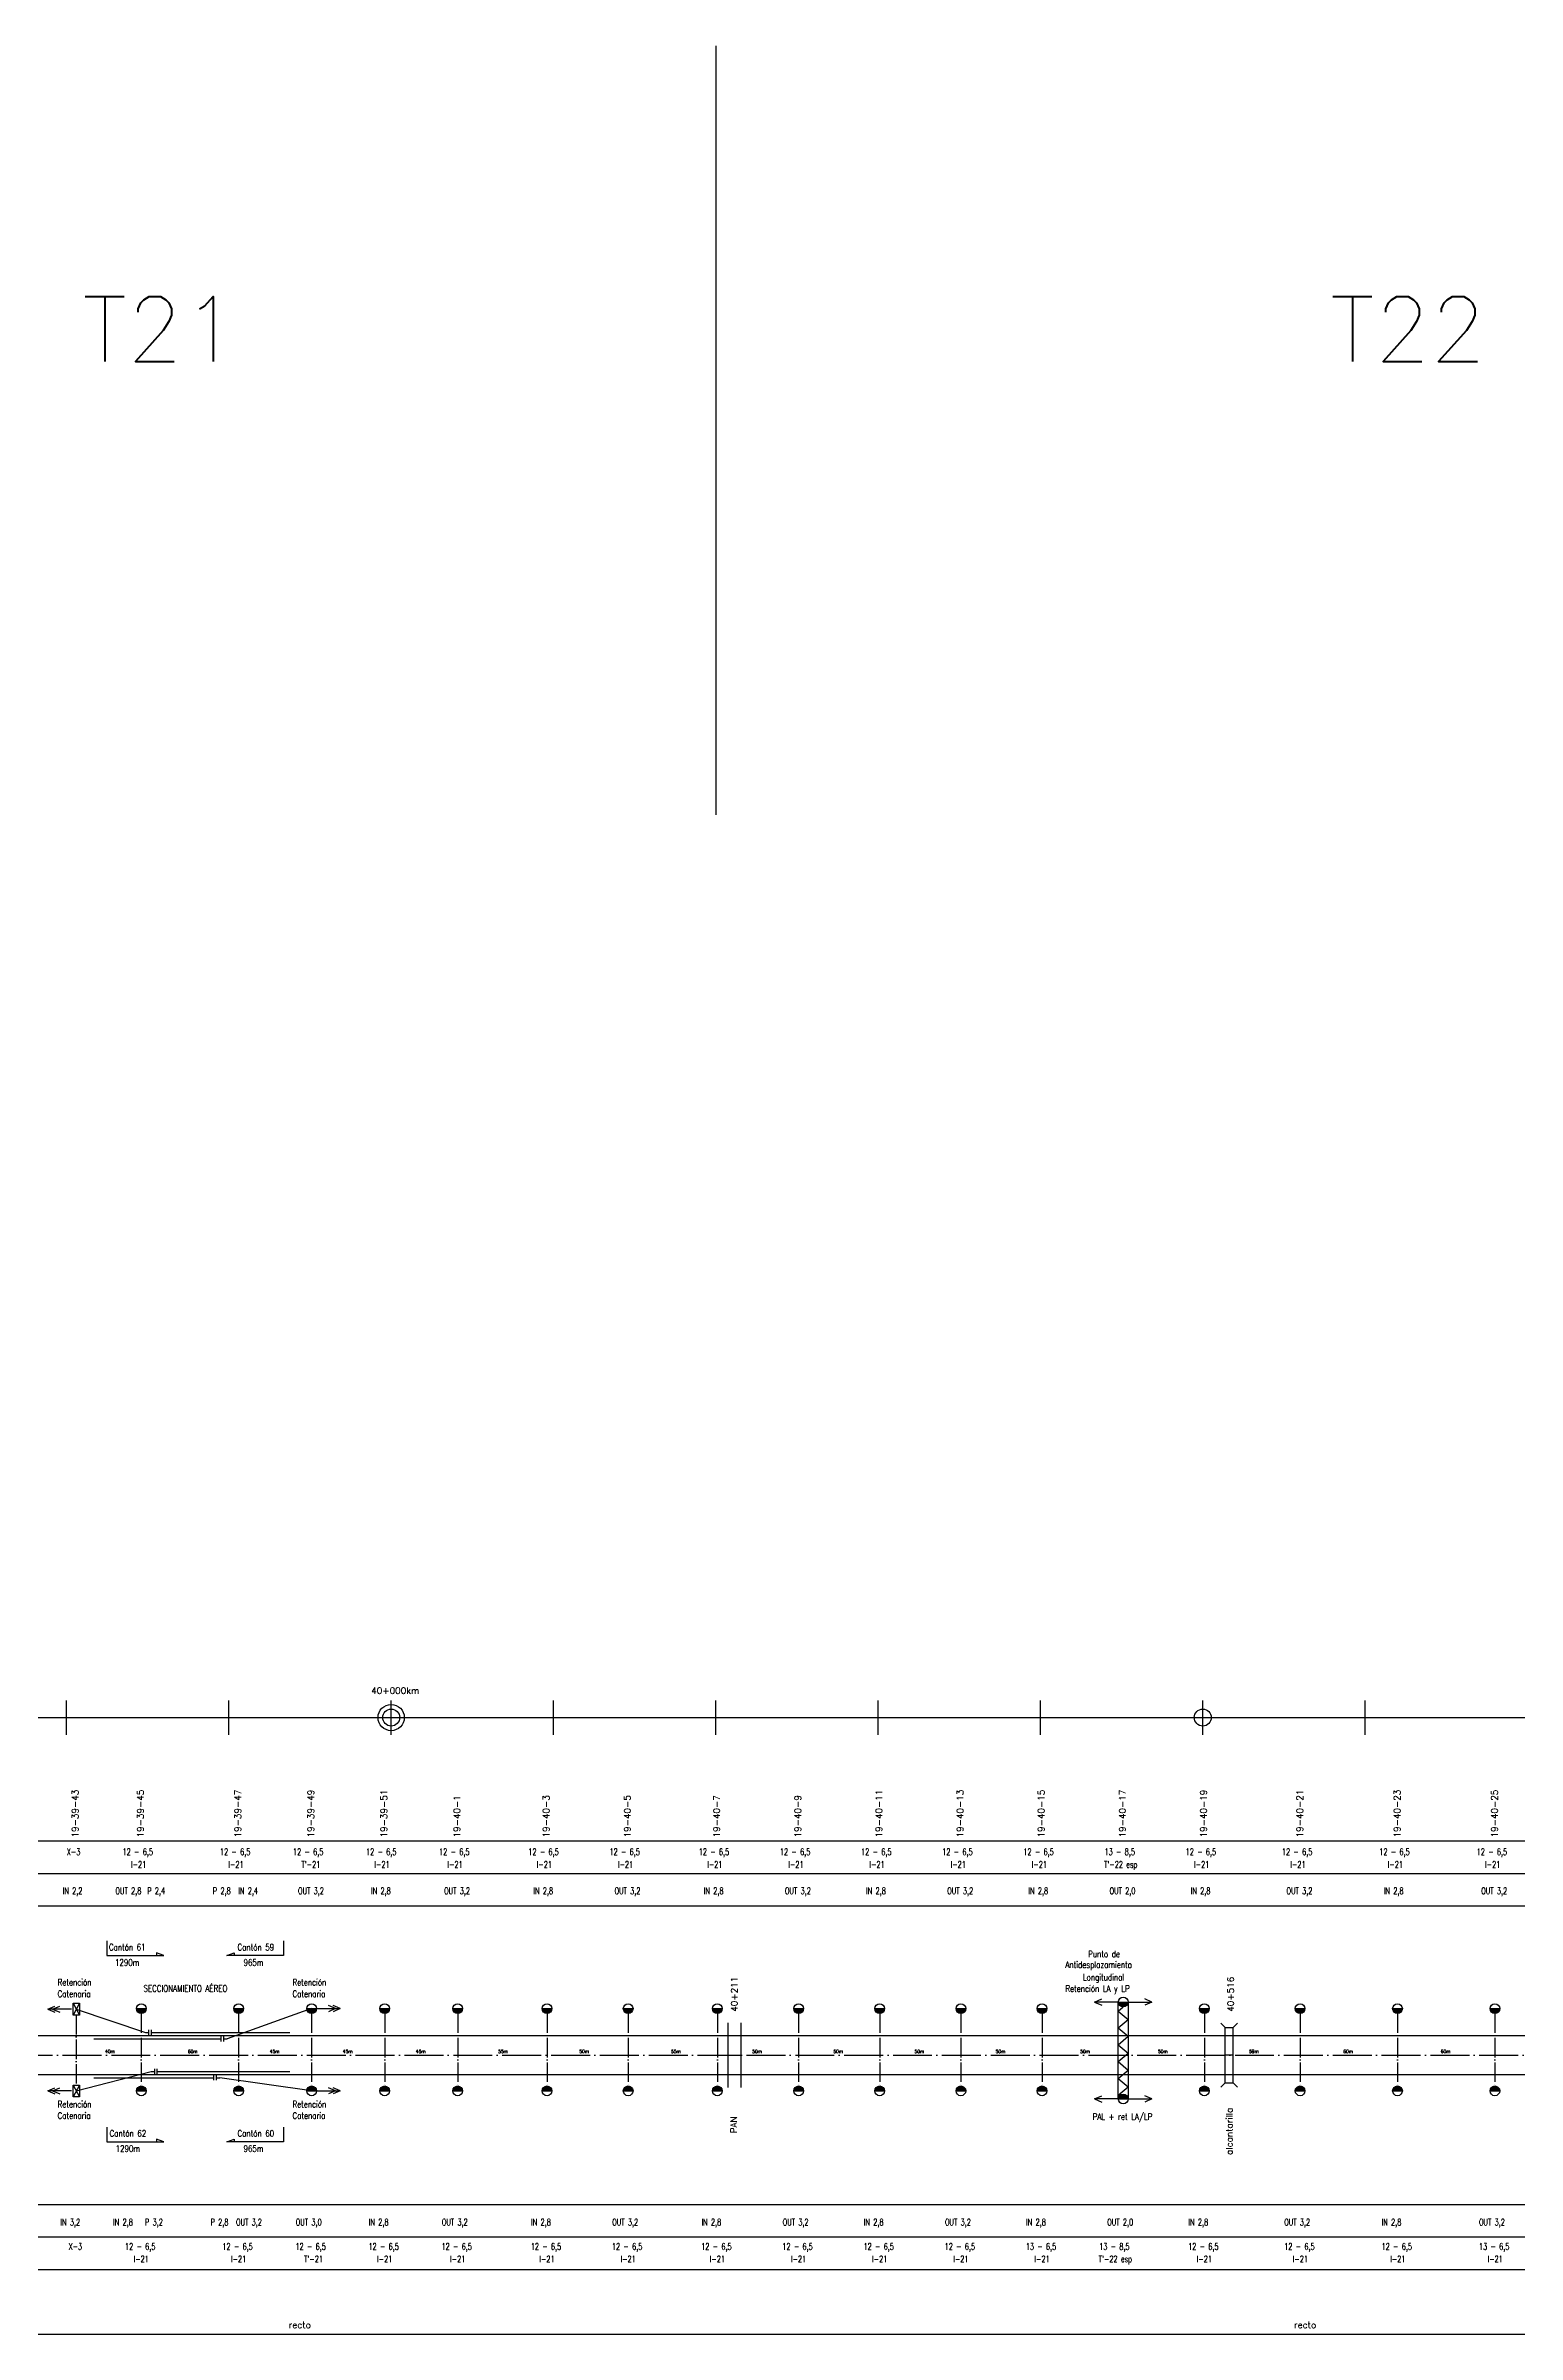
# Model space of a CAD drawing. Header units: millimetres. Extents: x 63 to 27368, y 135 to 1565.
# Drawn here: x 14355 to 15262, y 155 to 1565 of the extents above; entities that cross this region are included whole.
import ezdxf

# ---------------------------------------------------------------- set-up
doc = ezdxf.new("R2010")
doc.units = ezdxf.units.MM
doc.linetypes.add('ACAD_ISO04W100', pattern=[30, 24, -3, 0, -3])
for name, color, linetype in [('catenaria via ascendente', 7, 'Continuous'), ('catenaria vía descendente', 7, 'Continuous'), ('Eje de entrevías', 1, 'Continuous'), ('longitud vano', 7, 'Continuous'), ('Nº de poste', 6, 'Continuous'), ('progresivas', 4, 'Continuous'), ('TEXTOS', 3, 'Continuous')]:
    doc.layers.add(name, color=color, linetype=linetype)
doc.styles.add('STYLE1', font='romans.shx')

msp = doc.modelspace()

# ---------------------------------------------------------------- hatches: boundary and pattern name
for points in [[(14417.2, 355.7), (14411.2, 355.7, 1)], [(14477.2, 355.7), (14471.2, 355.7, 1)], [(14522.2, 355.7), (14516.2, 355.7, 1)], [(14567.2, 355.7), (14561.2, 355.7, 1)], [(14612.2, 355.7), (14606.2, 355.7, 1)], [(14667.2, 355.7), (14661.2, 355.7, 1)], [(14717.2, 355.7), (14711.2, 355.7, 1)], [(14772.2, 355.7), (14766.2, 355.7, 1)], [(14822.2, 355.7), (14816.2, 355.7, 1)], [(14872.2, 355.7), (14866.2, 355.7, 1)], [(14922.2, 355.7), (14916.2, 355.7, 1)], [(14972.2, 355.7), (14966.2, 355.7, 1)], [(15022.2, 359.7), (15016.2, 359.7, 1)], [(15072.2, 355.7), (15066.2, 355.7, 1)], [(15131.2, 355.7), (15125.2, 355.7, 1)], [(15191.2, 355.7), (15185.2, 355.7, 1)], [(15251.2, 355.7), (15245.2, 355.7, 1)], [(14417.2, 305), (14411.2, 305, -1)], [(14477.2, 305), (14471.2, 305, -1)], [(14522.2, 305), (14516.2, 305, -1)], [(14567.2, 305), (14561.2, 305, -1)], [(14612.2, 305), (14606.2, 305, -1)], [(14667.2, 305), (14661.2, 305, -1)], [(14717.2, 305), (14711.2, 305, -1)], [(14772.2, 305), (14766.2, 305, -1)], [(14822.2, 305), (14816.2, 305, -1)], [(14872.2, 305), (14866.2, 305, -1)], [(14922.2, 305), (14916.2, 305, -1)], [(14972.2, 305), (14966.2, 305, -1)], [(15022.2, 300), (15016.2, 300, -1)], [(15072.2, 305), (15066.2, 305, -1)], [(15131.2, 305), (15125.2, 305, -1)], [(15191.2, 305), (15185.2, 305, -1)], [(15251.2, 305), (15245.2, 305, -1)]]:
    msp.add_hatch(color=256).paths.add_polyline_path(points)

# ---------------------------------------------------------------- linework, layer by layer
for p, q in [((14768.2, 1565.1), (14768.2, 1091.2)), ((14368.2, 524.4), (14368.2, 545.6)), ((14468.2, 524.4), (14468.2, 545.6)), ((14568.2, 524.4), (14568.2, 545.6)), ((14668.2, 524.4), (14668.2, 545.6)), ((14768.2, 524.4), (14768.2, 545.6)), ((14868.2, 524.4), (14868.2, 545.6)), ((14968.2, 524.4), (14968.2, 545.6)), ((15068.2, 524.4), (15068.2, 545.6)), ((15168.2, 524.4), (15168.2, 545.6)), ((68.2, 535), (27368.2, 535)), ((68.2, 459), (27368.2, 459)), ((68.2, 439), (27368.2, 439)), ((68.2, 419), (27368.2, 419)), ((14393.1, 397.4), (14393.1, 388.3)), ((14501.9, 397.4), (14501.9, 388.3)), ((14393.1, 388.3), (14428.1, 388.3)), ((14428.1, 388.3), (14423.6, 390)), ((14423.6, 390), (14423.6, 388.3)), ((14466.9, 388.3), (14471.4, 390)), ((14501.9, 388.3), (14466.9, 388.3)), ((14471.4, 390), (14471.4, 388.3)), ((14356.6, 355.3), (14361, 357.2)), ((14371.2, 355.3), (14356.6, 355.3)), ((14356.6, 355.3), (14361, 353.4)), ((14359.6, 355.3), (14364, 357.2)), ((14359.6, 355.3), (14364, 353.4)), ((14372.3, 359), (14376.2, 351.7)), ((14376.2, 359), (14372.3, 351.7)), ((14411.2, 355.7), (14417.2, 355.7)), ((14471.2, 355.7), (14477.2, 355.7)), ((14516.2, 355.7), (14522.2, 355.7)), ((14522.2, 355.7), (14536.8, 355.7)), ((14533.8, 355.7), (14529.5, 357.6)), ((14533.8, 355.7), (14529.5, 353.7)), ((14536.8, 355.7), (14532.5, 357.6)), ((14536.8, 355.7), (14532.5, 353.7)), ((14561.2, 355.7), (14567.2, 355.7)), ((14606.2, 355.7), (14612.2, 355.7)), ((14661.2, 355.7), (14667.2, 355.7)), ((14711.2, 355.7), (14717.2, 355.7)), ((14766.2, 355.7), (14772.2, 355.7)), ((14816.2, 355.7), (14822.2, 355.7)), ((14866.2, 355.7), (14872.2, 355.7)), ((14916.2, 355.7), (14922.2, 355.7)), ((14966.2, 355.7), (14972.2, 355.7)), ((15001.6, 359.7), (15006, 361.6)), ((15016.2, 359.7), (15001.6, 359.7)), ((15001.6, 359.7), (15006, 357.8)), ((15016.2, 359.7), (15022.2, 359.7)), ((15016.2, 300), (15016.2, 359.7)), ((15016.2, 354.1), (15019.2, 356.7)), ((15016.2, 354.1), (15022.2, 348.9)), ((15022.2, 359.7), (15022.2, 300)), ((15022.2, 359.7), (15036.8, 359.7)), ((15022.2, 359.3), (15022.2, 359.3)), ((15036.8, 359.7), (15032.5, 361.6)), ((15036.8, 359.7), (15032.5, 357.8)), ((15066.2, 355.7), (15072.2, 355.7)), ((15125.2, 355.7), (15131.2, 355.7)), ((15185.2, 355.7), (15191.2, 355.7)), ((15245.2, 355.7), (15251.2, 355.7)), ((14418.9, 339.5), (14418.9, 342.6)), ((14420.5, 339.5), (14420.5, 342.6)), ((14463.4, 335.5), (14463.4, 338.6)), ((14465, 335.5), (14465, 338.6)), ((14775.6, 347), (14775.6, 307)), ((14783.6, 347), (14783.6, 307)), ((15016.2, 343.8), (15022.2, 348.9)), ((15016.2, 343.8), (15022.2, 338.6)), ((15016.2, 333.4), (15022.2, 338.6)), ((15082, 344), (15079.3, 346.8)), ((15082, 310), (15082, 344)), ((15087, 344), (15089.7, 346.8)), ((15087, 310), (15087, 344)), ((14775.6, 327), (14783.6, 327)), ((15016.2, 333.4), (15022.2, 328.2)), ((15016.2, 323), (15022.2, 328.2)), ((15087, 327), (15082, 327)), ((14422.6, 315.5), (14422.6, 318.6)), ((14424.1, 315.5), (14424.1, 318.6)), ((14459, 311.5), (14459, 314.6)), ((14460.5, 311.5), (14460.5, 314.6)), ((15016.2, 323), (15022.2, 317.8)), ((15016.2, 312.7), (15022.2, 317.8)), ((15016.2, 312.7), (15022.2, 307.5)), ((14356.6, 305), (14361, 306.9)), ((14371.2, 305), (14356.6, 305)), ((14356.6, 305), (14361, 303.1)), ((14359.6, 305), (14364, 306.9)), ((14359.6, 305), (14364, 303.1)), ((14372.3, 308.6), (14376.2, 301.3)), ((14376.2, 308.6), (14372.3, 301.3)), ((14411.2, 305), (14417.2, 305)), ((14471.2, 305), (14477.2, 305)), ((14516.2, 305), (14522.2, 305)), ((14522.2, 305), (14536.8, 305)), ((14533.8, 305), (14529.5, 306.9)), ((14533.8, 305), (14529.5, 303.1)), ((14536.8, 305), (14532.5, 306.9)), ((14536.8, 305), (14532.5, 303.1)), ((14561.2, 305), (14567.2, 305)), ((14606.2, 305), (14612.2, 305)), ((14661.2, 305), (14667.2, 305)), ((14711.2, 305), (14717.2, 305)), ((14766.2, 305), (14772.2, 305)), ((14816.2, 305), (14822.2, 305)), ((14866.2, 305), (14872.2, 305)), ((14916.2, 305), (14922.2, 305)), ((14966.2, 305), (14972.2, 305)), ((15001.6, 300), (15006, 301.9)), ((15016.2, 300), (15001.6, 300)), ((15001.6, 300), (15006, 298)), ((15016.2, 302.3), (15022.2, 307.5)), ((15016.2, 302.3), (15016.8, 301.8)), ((15016.2, 300), (15022.2, 300)), ((15022.2, 300), (15036.8, 300)), ((15036.8, 300), (15032.5, 301.9)), ((15036.8, 300), (15032.5, 298)), ((15066.2, 305), (15072.2, 305)), ((15082, 310), (15079.3, 307.3)), ((15087, 310), (15089.7, 307.3)), ((15125.2, 305), (15131.2, 305)), ((15185.2, 305), (15191.2, 305)), ((15245.2, 305), (15251.2, 305)), ((14393.1, 282.7), (14393.1, 273.6)), ((14501.9, 282.7), (14501.9, 273.6)), ((14393.1, 273.6), (14428.1, 273.6)), ((14428.1, 273.6), (14423.6, 275.3)), ((14423.6, 275.3), (14423.6, 273.6)), ((14466.9, 273.6), (14471.4, 275.3)), ((14501.9, 273.6), (14466.9, 273.6)), ((14471.4, 275.3), (14471.4, 273.6)), ((68.2, 235), (27368.2, 235)), ((68.2, 215), (27368.2, 215)), ((68.2, 195), (27368.2, 195)), ((12948.8, 155), (20944.3, 155))]:
    msp.add_line(p, q)
at = {"linetype": 'ACAD_ISO04W100', "ltscale": 0.5}
for p, q in [((14414.2, 352.7), (14414.2, 308)), ((14474.2, 352.7), (14474.2, 308)), ((14519.2, 352.7), (14519.2, 308)), ((14564.2, 352.7), (14564.2, 308)), ((14609.2, 352.7), (14609.2, 308)), ((14664.2, 352.7), (14664.2, 308)), ((14714.2, 352.7), (14714.2, 308)), ((14769.2, 352.7), (14769.2, 308)), ((14819.2, 352.7), (14819.2, 308)), ((14869.2, 352.7), (14869.2, 308)), ((14919.2, 352.7), (14919.2, 308)), ((14969.2, 352.7), (14969.2, 308)), ((15069.2, 352.7), (15069.2, 308)), ((15128.2, 352.7), (15128.2, 308)), ((15188.2, 352.7), (15188.2, 308)), ((15248.2, 352.7), (15248.2, 308)), ((14374.2, 351.7), (14374.2, 308.6))]:
    msp.add_line(p, q, dxfattribs=at)
for points in [[(14372.3, 359), (14376.2, 359), (14376.2, 351.7), (14372.3, 351.7)], [(14372.3, 308.6), (14376.2, 308.6), (14376.2, 301.3), (14372.3, 301.3)]]:
    msp.add_lwpolyline(points, close=True)
for centre, radius in [((14568.2, 535), 8.09), ((14568.2, 535), 5.24), ((15068.2, 535), 5.24), ((14414.2, 355.7), 3), ((14474.2, 355.7), 3), ((14519.2, 355.7), 3), ((14564.2, 355.7), 3), ((14609.2, 355.7), 3), ((14664.2, 355.7), 3), ((14714.2, 355.7), 3), ((14769.2, 355.7), 3), ((14819.2, 355.7), 3), ((14869.2, 355.7), 3), ((14919.2, 355.7), 3), ((14969.2, 355.7), 3), ((15019.2, 359.7), 3), ((15069.2, 355.7), 3), ((15128.2, 355.7), 3), ((15188.2, 355.7), 3), ((15248.2, 355.7), 3), ((14414.2, 305), 3), ((14474.2, 305), 3), ((14519.2, 305), 3), ((14564.2, 305), 3), ((14609.2, 305), 3), ((14664.2, 305), 3), ((14714.2, 305), 3), ((14769.2, 305), 3), ((14819.2, 305), 3), ((14869.2, 305), 3), ((14919.2, 305), 3), ((14969.2, 305), 3), ((15019.2, 300), 3), ((15069.2, 305), 3), ((15128.2, 305), 3), ((15188.2, 305), 3), ((15248.2, 305), 3)]:
    msp.add_circle(centre, radius)
at = {"layer": 'catenaria via ascendente', "color": 6}
for p, q in [((14374.2, 355.3), (14416.8, 341)), ((14519.2, 355.7), (14467.2, 337)), ((14416.8, 341), (14418.9, 341)), ((14420.5, 341), (14505.7, 341)), ((14385.1, 337), (14463.4, 337)), ((14465, 337), (14467.2, 337)), ((14374.2, 305), (14420.4, 317)), ((14385.1, 313), (14459, 313)), ((14420.4, 317), (14422.6, 317)), ((14424.1, 317), (14505.7, 317)), ((14460.5, 313), (14462.7, 313)), ((14519.2, 305), (14462.7, 313))]:
    msp.add_line(p, q, dxfattribs=at)
at = {"layer": 'catenaria via ascendente'}
for p, q in [((68.2, 339), (26678.8, 339)), ((15082, 344), (15087, 344)), ((68.2, 315), (26678.8, 315)), ((15082, 310), (15087, 310))]:
    msp.add_line(p, q, dxfattribs=at)
at = {"layer": 'catenaria vía descendente'}
msp.add_line((15082, 310), (15087, 310), dxfattribs=at)
at = {"layer": 'Eje de entrevías', "linetype": 'ACAD_ISO04W100'}
msp.add_line((68.2, 327), (27368.2, 327), dxfattribs=at)

# ---------------------------------------------------------------- texts
at = {"color": 3, "linetype": 'Continuous', "style": 'STYLE1'}
for s, p in [('T21', (14378, 1370.5)), ('T22', (15146.7, 1370.5))]:
    msp.add_text(s, height=40, dxfattribs=at).set_placement(p)
at = {"linetype": 'Continuous', "style": 'STYLE1', "width": 0.8}
for s, p in [('Cantón 61', (14394.3, 391.5)), ('Cantón 59', (14473.5, 391.5)), ('1290m', (14398, 382.1)), ('965m', (14477.2, 382.1)), ('Antidesplazamiento', (14983.6, 380.7)), ('Punto de', (14997.6, 387.3)), ('Catenaria', (14362.7, 362.8)), ('Retención', (14362.7, 369.9)), ('SECCIONAMIENTO AÉREO', (14415.6, 366.1)), ('Catenaria', (14507.4, 362.8)), ('Retención', (14507.4, 369.9)), ('Retención LA y LP', (14983.6, 366)), ('Longitudinal', (14994.3, 373)), ('Retención', (14362.7, 294.8)), ('Retención', (14507.4, 294.8)), ('Catenaria', (14362.7, 287.7)), ('Catenaria', (14507.4, 287.7)), ('PAL + ret LA/LP', (15000.4, 287.1)), ('Cantón 62', (14394.7, 276.8)), ('1290m', (14398.4, 267.4)), ('Cantón 60', (14473.5, 276.8)), ('965m', (14477.2, 267.4))]:
    msp.add_text(s, height=4, dxfattribs=at).set_placement(p)
at = {"layer": 'longitud vano', "linetype": 'Continuous', "style": 'STYLE1'}
for s, p in [('40m', (14391.9, 328.3)), ('60m', (14442.9, 328.3)), ('45m', (14493.4, 328.3)), ('45m', (14538.4, 328.3)), ('45m', (14583.4, 328.3)), ('55m', (14634.1, 328.3)), ('50m', (14684.1, 328.3)), ('55m', (14740.6, 328.3)), ('50m', (14790.6, 328.3)), ('50m', (14840.6, 328.3)), ('50m', (14890.6, 328.3)), ('50m', (14940.6, 328.3)), ('50m', (14992.7, 328.3)), ('50m', (15040.6, 328.3)), ('59m', (15096.7, 328.3)), ('60m', (15154.8, 328.3)), ('60m', (15214.8, 328.3))]:
    msp.add_text(s, height=2, dxfattribs=at).set_placement(p)
at = {"layer": 'Nº de poste', "linetype": 'Continuous', "style": 'STYLE1'}
for s, p in [('19-39-43', (14375.5, 461.1)), ('19-39-45', (14415.7, 461.1)), ('19-39-47', (14475.7, 461.1)), ('19-39-49', (14520.7, 461.1)), ('19-39-51', (14565.7, 461.1)), ('19-40-1', (14610.7, 461.1)), ('19-40-3', (14665.7, 461.1)), ('19-40-5', (14715.7, 461.1)), ('19-40-7', (14770.7, 461.1)), ('19-40-9', (14820.7, 461.1)), ('19-40-11', (14870.7, 461.1)), ('19-40-13', (14920.7, 461.1)), ('19-40-15', (14970.7, 461.1)), ('19-40-17', (15020.7, 461.1)), ('19-40-19', (15070.7, 461.1)), ('19-40-21', (15130, 461.1)), ('19-40-23', (15190, 461.1)), ('19-40-25', (15250, 461.1))]:
    msp.add_text(s, height=4, rotation=90, dxfattribs=at).set_placement(p)
at = {"layer": 'progresivas', "linetype": 'Continuous', "style": 'STYLE1'}
msp.add_text('40+000km', height=4, dxfattribs=at).set_placement((14555.9, 549.6))
for s, p in [('40+211', (14781.6, 353.7)), ('40+516', (15087.4, 353.7))]:
    msp.add_text(s, height=4, rotation=90, dxfattribs=at).set_placement(p)
at = {"layer": 'TEXTOS', "linetype": 'Continuous', "style": 'STYLE1', "width": 0.7}
for s, p in [('X-3', (14368.3, 450.3)), ('12 - 6,5', (14402.7, 450.3)), ('12 - 6,5', (14462.7, 450.3)), ('12 - 6,5', (14507.7, 450.3)), ('12 - 6,5', (14552.7, 450.3)), ('12 - 6,5', (14597.7, 450.3)), ('12 - 6,5', (14652.7, 450.3)), ('12 - 6,5', (14702.7, 450.3)), ('12 - 6,5', (14757.7, 450.3)), ('12 - 6,5', (14807.7, 450.3)), ('12 - 6,5', (14857.7, 450.3)), ('12 - 6,5', (14907.7, 450.3)), ('12 - 6,5', (14957.7, 450.3)), ('13 - 8,5', (15007.7, 450.3)), ('12 - 6,5', (15057.7, 450.3)), ('12 - 6,5', (15117, 450.3)), ('12 - 6,5', (15177, 450.3)), ('12 - 6,5', (15237, 450.3)), ('I-21', (14407.9, 442.5)), ('I-21', (14467.9, 442.5)), ("T'-21", (14512.9, 442.5)), ('I-21', (14557.9, 442.5)), ('I-21', (14602.9, 442.5)), ('I-21', (14657.9, 442.5)), ('I-21', (14707.9, 442.5)), ('I-21', (14762.9, 442.5)), ('I-21', (14812.9, 442.5)), ('I-21', (14862.9, 442.5)), ('I-21', (14912.9, 442.5)), ('I-21', (14962.9, 442.5)), ("T'-22 esp", (15007.4, 442.5)), ('I-21', (15062.9, 442.5)), ('I-21', (15122.2, 442.5)), ('I-21', (15182.2, 442.5)), ('I-21', (15242.2, 442.5)), ('IN 2,2', (14365.8, 426.2)), ('OUT 2,8', (14398.3, 426.2)), ('P 2,4', (14417.9, 426.2)), ('P 2,8', (14458.3, 426.2)), ('IN 2,4', (14474, 426.2)), ('OUT 3,2', (14510.8, 426.2)), ('IN 2,8', (14555.8, 426.2)), ('OUT 3,2', (14600.8, 426.2)), ('IN 2,8', (14655.8, 426.2)), ('OUT 3,2', (14705.8, 426.2)), ('IN 2,8', (14760.8, 426.2)), ('OUT 3,2', (14810.8, 426.2)), ('IN 2,8', (14860.8, 426.2)), ('OUT 3,2', (14910.8, 426.2)), ('IN 2,8', (14960.8, 426.2)), ('OUT 2,0', (15010.8, 426.2)), ('IN 2,8', (15060.8, 426.2)), ('OUT 3,2', (15119.8, 426.2)), ('IN 2,8', (15179.8, 426.2)), ('OUT 3,2', (15239.8, 426.2)), ('IN 3,2', (14364.4, 222.1)), ('IN 2,8', (14396.9, 222.1)), ('P 3,2', (14416.5, 222.1)), ('P 2,8', (14456.9, 222.1)), ('OUT 3,2', (14472.6, 222.1)), ('OUT 3,0', (14509.4, 222.1)), ('IN 2,8', (14554.4, 222.1)), ('OUT 3,2', (14599.4, 222.1)), ('IN 2,8', (14654.4, 222.1)), ('OUT 3,2', (14704.4, 222.1)), ('IN 2,8', (14759.4, 222.1)), ('OUT 3,2', (14809.4, 222.1)), ('IN 2,8', (14859.4, 222.1)), ('OUT 3,2', (14909.4, 222.1)), ('IN 2,8', (14959.4, 222.1)), ('OUT 2,0', (15009.4, 222.1)), ('IN 2,8', (15059.4, 222.1)), ('OUT 3,2', (15118.4, 222.1)), ('IN 2,8', (15178.4, 222.1)), ('OUT 3,2', (15238.4, 222.1)), ('X-3', (14369.4, 207.1)), ('12 - 6,5', (14404.2, 207.1)), ('I-21', (14409.5, 199.4)), ('12 - 6,5', (14464.2, 207.1)), ('I-21', (14469.5, 199.4)), ('12 - 6,5', (14509.2, 207.1)), ("T'-21", (14514.5, 199.4)), ('12 - 6,5', (14554.2, 207.1)), ('I-21', (14559.5, 199.4)), ('12 - 6,5', (14599.2, 207.1)), ('I-21', (14604.5, 199.4)), ('12 - 6,5', (14654.2, 207.1)), ('I-21', (14659.5, 199.4)), ('12 - 6,5', (14704.2, 207.1)), ('I-21', (14709.5, 199.4)), ('12 - 6,5', (14759.2, 207.1)), ('I-21', (14764.5, 199.4)), ('12 - 6,5', (14809.2, 207.1)), ('I-21', (14814.5, 199.4)), ('12 - 6,5', (14859.2, 207.1)), ('I-21', (14864.5, 199.4)), ('12 - 6,5', (14909.2, 207.1)), ('I-21', (14914.5, 199.4)), ('13 - 6,5', (14959.2, 207.1)), ('I-21', (14964.5, 199.4)), ("T'-22 esp", (15004.1, 199.4)), ('13 - 8,5', (15004.4, 207.1)), ('12 - 6,5', (15059.2, 207.1)), ('I-21', (15064.5, 199.4)), ('12 - 6,5', (15118.4, 207.1)), ('I-21', (15123.7, 199.4)), ('12 - 6,5', (15178.4, 207.1)), ('I-21', (15183.7, 199.4)), ('13 - 6,5', (15238.4, 207.1)), ('I-21', (15243.7, 199.4))]:
    msp.add_text(s, height=4, dxfattribs=at).set_placement(p)
at = {"layer": 'TEXTOS', "linetype": 'Continuous', "style": 'STYLE1'}
for s, p in [('PAN', (14781.2, 278.8)), ('alcantarilla', (15086.6, 265.5))]:
    msp.add_text(s, height=4, rotation=90, dxfattribs=at).set_placement(p)
for p in [(14505, 158.8), (15124.4, 158.8)]:
    msp.add_text('recto', height=4, dxfattribs=at).set_placement(p)

doc.saveas('drawing.dxf')
